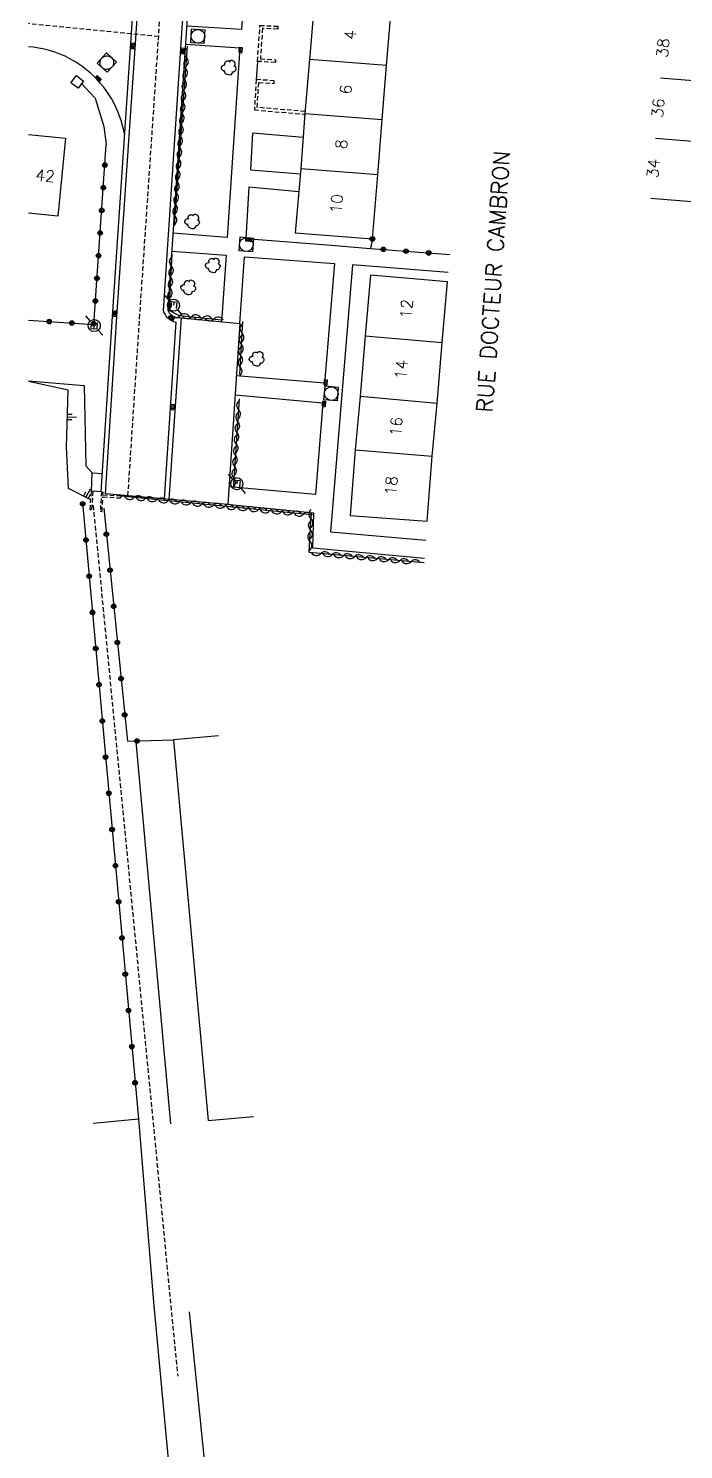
# Model space of a CAD drawing. Header units: millimetres. Extents: x 126000 to 127000, y 153000 to 154000.
# Drawn here: x 126000 to 126072.1, y 153339.1 to 153495.6 of the extents above; entities that cross this region are included whole.
import ezdxf
from ezdxf.enums import TextEntityAlignment as Align

# ---------------------------------------------------------------- set-up
doc = ezdxf.new("R2010")
doc.units = ezdxf.units.MM
doc.linetypes.add('DASHED', pattern=[0.75, 0.5, -0.25])
doc.layers.get('0').update_dxf_attribs({"linetype": 'CONTINUOUS'})
for name, color, linetype in [('W0001', 6, 'DASHED'), ('W0008', 7, 'CONTINUOUS'), ('W0100', 7, 'CONTINUOUS'), ('W0112', 1, 'DASHED'), ('W0211', 2, 'CONTINUOUS'), ('W0300', 7, 'CONTINUOUS'), ('W0310', 3, 'CONTINUOUS'), ('W0322', 7, 'CONTINUOUS'), ('W0334', 7, 'CONTINUOUS'), ('W0400', 7, 'CONTINUOUS'), ('W0420', 7, 'CONTINUOUS'), ('W0471', 7, 'CONTINUOUS'), ('W0989', 7, 'CONTINUOUS'), ('W0991', 7, 'CONTINUOUS'), ('W1102', 7, 'CONTINUOUS')]:
    doc.layers.add(name, color=color, linetype=linetype)
doc.styles.get("Standard").update_dxf_attribs({"font": 'romans.shx', "width": 0.85})

# ---------------------------------------------------------------- blocks, each defined once
blk = doc.blocks.new('T400')
for p, q in [((-0.15, 0.3), (0.15, 0.3)), ((-0.15, -0.25), (-0.15, 0.3)), ((-0.15, 0.15), (0.15, 0.15)), ((-0.15, 0), (0.15, 0)), ((0.15, 0.3), (0.15, -0.25)), ((-0.15, -0.15), (0.15, -0.15)), ((-0.15, -0.25), (-0.15, -0.3)), ((-0.15, -0.3), (0.15, -0.3)), ((0.15, -0.3), (0.15, -0.25))]:
    blk.add_line(p, q)
blk = doc.blocks.new('T300')
for p, q in [((-0.8, 0.51), (-0.86, 0.34)), ((-0.86, 0.34), (-0.86, 0.17)), ((-0.86, 0.17), (-0.74, 0.06)), ((-0.69, 0.63), (-0.8, 0.51)), ((-0.8, -0.06), (-0.74, 0.06)), ((-0.74, 0.06), (-0.69, 0.11)), ((-0.57, 0.69), (-0.69, 0.63)), ((-0.46, 0.69), (-0.57, 0.69)), ((-0.29, 0.63), (-0.46, 0.69)), ((-0.29, 0.63), (-0.17, 0.74)), ((-0.23, 0.57), (-0.29, 0.63)), ((-0.17, 0.74), (-0.06, 0.8)), ((-0.06, 0.8), (0.06, 0.8)), ((0.06, 0.8), (0.23, 0.74)), ((0.23, 0.74), (0.34, 0.63)), ((0.34, 0.63), (0.4, 0.51)), ((0.46, 0.46), (0.34, 0.46)), ((0.4, 0.51), (0.4, 0.46)), ((0.57, 0.4), (0.46, 0.46)), ((0.57, 0.4), (0.69, 0.29)), ((0.69, 0.29), (0.74, 0.17)), ((0.74, 0.06), (0.69, -0.17)), ((0.74, 0.17), (0.74, 0.06)), ((-0.8, -0.17), (-0.8, -0.06)), ((-0.8, -0.23), (-0.8, -0.17)), ((-0.74, -0.34), (-0.8, -0.23)), ((-0.69, -0.4), (-0.74, -0.34)), ((-0.51, -0.46), (-0.69, -0.4)), ((-0.4, -0.46), (-0.51, -0.46)), ((-0.4, -0.46), (-0.34, -0.46)), ((-0.34, -0.46), (-0.34, -0.4)), ((-0.34, -0.51), (-0.34, -0.46)), ((-0.29, -0.63), (-0.34, -0.51)), ((-0.17, -0.74), (-0.29, -0.63)), ((-0.06, -0.8), (-0.17, -0.74)), ((0.06, -0.8), (-0.06, -0.8)), ((0.17, -0.74), (0.06, -0.8)), ((0.23, -0.69), (0.17, -0.74)), ((0.29, -0.46), (0.23, -0.46)), ((0.29, -0.63), (0.23, -0.69)), ((0.46, -0.4), (0.29, -0.46)), ((0.34, -0.51), (0.29, -0.63)), ((0.34, -0.51), (0.34, -0.46)), ((0.57, -0.34), (0.46, -0.4)), ((0.63, -0.29), (0.57, -0.34)), ((0.69, -0.17), (0.63, -0.29))]:
    blk.add_line(p, q)
blk = doc.blocks.new('T420')
for p, q in [((0.75, 0.75), (-0.75, 0.75)), ((-0.75, 0.75), (-0.75, -0.75)), ((0.75, 0.75), (0.75, -0.75)), ((0.75, -0.75), (-0.75, -0.75))]:
    blk.add_line(p, q)
blk.add_ellipse((0, 0), major_axis=(-0.53, 0.53), ratio=1, start_param=3.926991, end_param=10.210176)
blk = doc.blocks.new('T471')
for p, q in [((-0.333334, 0.333334), (-0.333334, -0.333334)), ((-0.333334, 0.333334), (0.333334, 0.333334)), ((-0.333334, 0), (0, 0)), ((0.500001, 0.500001), (1.000002, 1.000002)), ((-0.500001, -0.500001), (-1.000002, -1.000002)), ((-0.333334, -0.333334), (0.333334, -0.333334))]:
    blk.add_line(p, q)
blk.add_ellipse((0, 0), major_axis=(0.471405, 0.471405), ratio=1, start_param=5.4977871438, end_param=11.780972451)
blk = doc.blocks.new('t112o')
at = {"color": 0, "linetype": 'Continuous'}
for p, q in [((-0.5, 0.5), (0.5, 0.5)), ((-0.5, -0.5), (-0.5, 0.5)), ((0.5, 0.5), (0.5, -0.5)), ((0.5, -0.5), (-0.5, -0.5))]:
    blk.add_line(p, q, dxfattribs=at)
blk = doc.blocks.new('t211o')
at = {"color": 0, "linetype": 'Continuous'}
for p, q in [((-0.29, 0.5), (-0.29, 0)), ((0, 1), (0, 0)), ((0.29, 0.5), (0.29, 0))]:
    blk.add_line(p, q, dxfattribs=at)
blk = doc.blocks.new('t310o')
at = {"color": 0, "linetype": 'Continuous'}
for centre, start, end in [((-0.5, 0.38), 216.8699, 323.1304), ((0.5, -0.37), 36.8699, 143.1303)]:
    blk.add_arc(centre, 0.625, start, end, dxfattribs=at)
blk = doc.blocks.new('t322o')
at = {"color": 0, "linetype": 'Continuous'}
for radius in [0.25, 0.15]:
    blk.add_circle((0, 0), radius, dxfattribs=at)

msp = doc.modelspace()

# ---------------------------------------------------------------- linework, layer by layer
at = {"layer": 'W0001'}
msp.add_line((126007.12, 153443.03), (126016.43, 153347.19), dxfattribs=at)
msp.add_lwpolyline([(126010.96, 153444.1), (126012.24, 153463.63), (126014.31, 153494.27), (126015.78, 153516.28), (126017.21, 153537.72), (126019.05, 153565.1, 0.393528)], format="xyb", dxfattribs=at)
msp.add_lwpolyline([(126014.33, 153494.67), (126000, 153496.08)], dxfattribs=at)
at = {"layer": 'W0008'}
msp.add_line((126015.69, 153374.95), (126011.85, 153417.01), dxfattribs=at)
for points in [[(126016.8, 153463.68), (126023.27, 153463.07), (126021.95, 153443.14), (126008.47, 153444.32), (126009.75, 153463.8), (126011.81, 153494.44), (126013.28, 153516.45), (126014.72, 153537.89), (126015.83, 153554.51, 0.393619), (126008.04, 153563.38, -0.00837), (126000, 153564.65)], [(126034.85, 153509.6), (126023.25, 153510.07), (126023.26, 153510.48), (126021.1, 153510.43, 0.30988), (126017.72, 153506.75), (126016.9, 153495.6), (126014.84, 153464.51, 0.282978), (126016.22, 153463.23)], [(126010.6, 153483.87), (126010.2, 153485.4, 0.183771), (126005.1, 153491.92, 0.106682), (126000.54, 153493.48), (126000, 153493.54)]]:
    msp.add_lwpolyline(points, format="xyb", dxfattribs=at)
at = {"layer": 'W0100'}
for points in [[(126032.1, 153505.48), (126031.45, 153498.19), (126030.95, 153492.14), (126030.44, 153486.18), (126029.98, 153480.11), (126029.38, 153473.04), (126037.87, 153472.38), (126038.47, 153479.45), (126038.93, 153485.52), (126039.43, 153491.48), (126039.94, 153497.53), (126040.59, 153504.82)], [(126043.91, 153441.29), (126044.46, 153448.45), (126044.99, 153454.27), (126045.56, 153460.98), (126046.13, 153467.66), (126037.65, 153468.39), (126037.08, 153461.7), (126036.51, 153455.02), (126036.51, 153455.02), (126035.97, 153449.16), (126035.42, 153441.94)]]:
    msp.add_lwpolyline(points, close=True, dxfattribs=at)
for points in [[(126070.65, 153503.31), (126075.63, 153502.91), (126075.1, 153496.31), (126074.56, 153489.71), (126074.03, 153483.07), (126073.49, 153476.43), (126068.51, 153476.83)], [(126000, 153483.87), (126004.09, 153483.46), (126003.22, 153474.89), (126000, 153475.22)]]:
    msp.add_lwpolyline(points, dxfattribs=at)
at = {"layer": 'W0100', "flags": 128}
for points in [[(126020.94, 153417.69), (126015.96, 153417.24), (126019.79, 153375.32), (126024.77, 153375.78), (126024.77, 153375.78)], [(126007.12, 153375.04), (126012.1, 153375.49), (126013.78, 153355.32)]]:
    msp.add_lwpolyline(points, dxfattribs=at)
at = {"layer": 'W0112'}
for points in [[(126027.19, 153491.81), (126025.22, 153491.93), (126025.49, 153495.89), (126027.46, 153495.79), (126027.45, 153495.49), (126025.77, 153495.57), (126025.54, 153492.21), (126027.21, 153492.11)], [(126006.8, 153442.57), (126006.93, 153444.6), (126007.08, 153444.6), (126006.96, 153442.57)]]:
    msp.add_lwpolyline(points, close=True, dxfattribs=at)
for points in [[(126030.46, 153486.41), (126025.19, 153486.86), (126025.35, 153489.6), (126027.05, 153489.5), (126027.07, 153489.8), (126025.07, 153489.92), (126024.88, 153486.58), (126030.44, 153486.11)], [(126008.04, 153444.54), (126007.91, 153442.39), (126008.1, 153442.38), (126008.2, 153443.98), (126010.19, 153443.86), (126010.2, 153444.05), (126008.2, 153444.17), (126008.23, 153444.52)]]:
    msp.add_lwpolyline(points, dxfattribs=at)
at = {"layer": 'W0211'}
for points in [[(126000, 153456.77), (126006.12, 153456.25), (126006.32, 153447.4), (126007.02, 153446.61)], [(126006.87, 153443.67), (126004.43, 153444.91), (126004.19, 153449.49), (126004.37, 153455.72), (126000, 153456.7)]]:
    msp.add_lwpolyline(points, dxfattribs=at)
at = {"layer": 'W0310'}
for points in [[(126017.48, 153493.62), (126016.04, 153473.86)], [(126015.8, 153470.65), (126015.47, 153464.53), (126016.6, 153463.94), (126021.26, 153463.49)], [(126023.58, 153463.28), (126023.24, 153457.44)], [(126023.21, 153454.79), (126022.56, 153445.43)], [(126043.57, 153436.71), (126030.92, 153437.84), (126031.12, 153441.99), (126010.2, 153444.05)]]:
    msp.add_lwpolyline(points, dxfattribs=at)
at = {"layer": 'W0322'}
msp.add_line((126005.96, 153443.32), (126012.1, 153375.49), dxfattribs=at)
for points in [[(126000, 153463.43), (126007.19, 153462.97), (126008.57, 153482.77)], [(126037.87, 153472.38), (126037.65, 153471.34), (126046.39, 153470.66)]]:
    msp.add_lwpolyline(points, dxfattribs=at)
at = {"layer": 'W0322', "flags": 128}
msp.add_lwpolyline([(126008.29, 153442.74), (126010.9, 153417.07), (126015.96, 153417.24), (126015.96, 153417.24)], dxfattribs=at)
at = {"layer": 'W0334'}
msp.add_line((126013.78, 153355.32), (126015.62, 153335.39), dxfattribs=at)
for points in [[(126007.99, 153444.54), (126009.25, 153463.83), (126011.32, 153494.47), (126012.78, 153516.48), (126013, 153519.77), (126014.22, 153537.92), (126015.33, 153554.54, 0.393642), (126007.98, 153562.88, -0.00829), (126000, 153564.14)], [(126023.25, 153510.07), (126021.16, 153509.93, 0.305317), (126018.22, 153506.69), (126017.39, 153495.57), (126015.35, 153464.56, 0.266688), (126016.32, 153463.72), (126016.8, 153463.68), (126015.44, 153443.71)]]:
    msp.add_lwpolyline(points, format="xyb", dxfattribs=at)
for points in [[(126024.4, 153510.02), (126023.45, 153495.44), (126017.41, 153495.82)], [(126017.28, 153493.82), (126023.27, 153493.41), (126021.89, 153472.54), (126015.91, 153473.02)], [(126025.22, 153491.93), (126025.07, 153489.92)], [(126005.81, 153489.53), (126007.35, 153487.87), (126008.3, 153484.76), (126008.57, 153482.77)], [(126030.24, 153483.53), (126024.68, 153484.02), (126024.44, 153479.99), (126029.94, 153479.56)], [(126029.77, 153477.58), (126024.27, 153478.06), (126023.92, 153472.41), (126033.33, 153471.68), (126037.65, 153471.34)], [(126015.78, 153471.05), (126021.78, 153470.58), (126021.27, 153463.26)], [(126023.27, 153463.07), (126023.78, 153470.42), (126033.69, 153469.66), (126032.58, 153456.49), (126022.89, 153457.32)], [(126046.22, 153468.68), (126035.66, 153469.51), (126033.26, 153440.12), (126043.76, 153439.22)], [(126016.22, 153463.23), (126014.95, 153443.75)], [(126022.75, 153455.23), (126032.4, 153454.35), (126031.59, 153444.23), (126022.08, 153445.1)], [(126006.93, 153444.6), (126007.02, 153446.61), (126008.12, 153446.55)], [(126008.04, 153444.54), (126007.08, 153444.6)], [(126043.6, 153437.18), (126031.3, 153438.33), (126031.42, 153442.2), (126022.19, 153443.11)]]:
    msp.add_lwpolyline(points, dxfattribs=at)
msp.add_polyline3d([(126050.48, 153323.24, 0), (126053.38, 153328.47, 0), (126053.48, 153328.7, 0), (126053.51, 153328.96, 0), (126053.52, 153329.21, 0), (126053.53, 153329.45, 0), (126053.55, 153329.71, 0), (126053.55, 153329.97, 0), (126053.54, 153330.22, 0), (126053.52, 153330.48, 0), (126053.49, 153330.72, 0), (126053.45, 153330.97, 0), (126053.4, 153331.21, 0), (126053.34, 153331.45, 0), (126052.36, 153335.03, 0), (126051.24, 153334.91, 0), (126052.08, 153332.05, 0), (126021.72, 153323.1, 0), (126019.7, 153334.68, 0), (126017.72, 153354.26, 0)], dxfattribs=at)
at = {"layer": 'W1102'}
for p, q in [((126069.58, 153490.12), (126074.56, 153489.71)), ((126069.04, 153483.47), (126074.03, 153483.07))]:
    msp.add_line(p, q, dxfattribs=at)
at = {"layer": 'W1102', "flags": 128}
for points in [[(126039.43, 153491.48), (126030.95, 153492.14)], [(126030.44, 153486.18), (126038.93, 153485.52)], [(126038.47, 153479.45), (126029.98, 153480.11)], [(126037.08, 153461.7), (126045.56, 153460.98)], [(126044.99, 153454.27), (126036.51, 153455.02)], [(126035.97, 153449.16), (126044.46, 153448.45)]]:
    msp.add_lwpolyline(points, dxfattribs=at)

# ---------------------------------------------------------------- block references
at = {"layer": 'W0112', "rotation": 143.2326331753783}
msp.add_blockref('t112o', (126005.38, 153489.66), dxfattribs=at)
at = {"layer": 'W0211'}
for p, rotation in [((126004.29, 153452.76), 268.2820650394445), ((126006.33, 153443.94), 333.1939835324279)]:
    msp.add_blockref('t211o', p, dxfattribs=dict(at, rotation=rotation))
at = {"layer": 'W0300'}
for p, rotation in [((126022.04, 153491.17), 266.2572915941537), ((126018.02, 153474.24), 265.8312550630421), ((126020.29, 153469.41), 265.8312550630421), ((126017.59, 153466.98), 265.8312550630421), ((126025.12, 153459.11), 266.6986707279422)]:
    msp.add_blockref('T300', p, dxfattribs=dict(at, rotation=rotation))
at = {"layer": 'W0310'}
for p, rotation in [((126017.39, 153492.37), 265.8312550630421), ((126017.3, 153491.13), 265.8312550630421), ((126017.2, 153489.88), 265.8312550630421), ((126017.02, 153487.39), 265.8312550630421), ((126017.11, 153488.63), 265.8312550630421), ((126016.93, 153486.14), 265.8312550630421), ((126016.84, 153484.89), 265.8312550630421), ((126016.75, 153483.64), 265.8312550630421), ((126016.57, 153481.15), 265.8312550630421), ((126016.66, 153482.4), 265.8312550630421), ((126016.48, 153479.9), 265.8312550630421), ((126016.39, 153478.66), 265.8312550630421), ((126016.3, 153477.41), 265.8312550630421), ((126016.11, 153474.92), 265.8312550630421), ((126016.2, 153476.16), 265.8312550630421), ((126015.73, 153469.4), 266.9254038713283), ((126015.66, 153468.15), 266.9254038713283), ((126015.53, 153465.65), 266.9254038713283), ((126015.6, 153466.9), 266.9254038713283), ((126016.7, 153463.93), 354.4397289418469), ((126017.95, 153463.81), 354.4397289418469), ((126019.19, 153463.69), 354.4397289418469), ((126020.43, 153463.57), 354.4397289418469), ((126023.43, 153460.78), 266.6986707279422), ((126023.5, 153462.03), 266.6986707279422), ((126023.36, 153459.54), 266.6986707279422), ((126023.29, 153458.29), 266.6986707279422), ((126023.13, 153453.55), 265.9822368556402), ((126023.04, 153452.3), 265.9822368556402), ((126022.95, 153451.05), 265.9822368556402), ((126022.78, 153448.56), 265.9822368556402), ((126022.86, 153449.81), 265.9822368556402), ((126022.69, 153447.31), 265.9822368556402), ((126022.6, 153446.07), 265.9822368556402), ((126011.62, 153443.91), 174.3826938011819), ((126012.86, 153443.79), 174.3826938011819), ((126014.1, 153443.66), 174.3826938011819), ((126015.35, 153443.54), 174.3826938011819), ((126016.59, 153443.42), 174.3826938011819), ((126017.84, 153443.3), 174.3826938011819), ((126019.08, 153443.17), 174.3826938011819), ((126020.32, 153443.05), 174.3826938011819), ((126021.57, 153442.93), 174.3826938011819), ((126022.81, 153442.81), 174.3826938011819), ((126024.06, 153442.68), 174.3826938011819), ((126025.3, 153442.56), 174.3826938011819), ((126026.54, 153442.44), 174.3826938011819), ((126027.79, 153442.32), 174.3826938011819), ((126029.03, 153442.2), 174.3826938011819), ((126030.28, 153442.07), 174.3826938011819), ((126031.1, 153441.59), 87.25749947984387), ((126030.98, 153439.09), 87.25749947984387), ((126031.04, 153440.34), 87.25749947984387), ((126032.16, 153437.73), 174.9259226491619), ((126033.41, 153437.62), 174.9259226491619), ((126034.65, 153437.5), 174.9259226491619), ((126035.9, 153437.39), 174.9259226491619), ((126037.14, 153437.28), 174.9259226491619), ((126038.39, 153437.17), 174.9259226491619), ((126039.63, 153437.06), 174.9259226491619), ((126040.88, 153436.95), 174.9259226491619), ((126042.12, 153436.84), 174.9259226491619)]:
    msp.add_blockref('t310o', p, dxfattribs=dict(at, rotation=rotation))
at = {"layer": 'W0322'}
for p, rotation in [((126008.41, 153480.51), 86.00231032499289), ((126008.24, 153478.02), 86.00231032499289), ((126008.07, 153475.52), 86.00231032499289), ((126007.89, 153473.03), 86.00231032499289), ((126037.87, 153472.38), 258.2564939890525), ((126039.08, 153471.23), 355.5692151420989), ((126041.57, 153471.03), 355.5692151420989), ((126007.72, 153470.54), 86.00231032499289), ((126044.06, 153470.84), 355.5692151420989), ((126007.54, 153468.04), 86.00231032499289), ((126007.37, 153465.55), 86.00231032499289), ((126002.29, 153463.28), 356.3590583247139), ((126004.78, 153463.12), 356.3590583247139), ((126007.19, 153463.05), 86.00231032499289), ((126005.97, 153443.21), 275.1757531103067), ((126008.58, 153439.88), 275.8084119038198), ((126006.33, 153439.23), 275.1757531103067), ((126006.69, 153435.25), 275.1757531103067), ((126008.98, 153435.91), 275.8084119038198), ((126009.39, 153431.93), 275.8084119038198), ((126007.05, 153431.26), 275.1757531103067), ((126007.41, 153427.28), 275.1757531103067), ((126009.79, 153427.95), 275.8084119038198), ((126010.2, 153423.97), 275.8084119038198), ((126007.77, 153423.3), 275.1757531103067), ((126008.13, 153419.31), 275.1757531103067), ((126010.6, 153419.99), 275.8084119038198), ((126011.96, 153417.1), 1.887939575803198), ((126008.49, 153415.33), 275.1757531103067), ((126008.85, 153411.35), 275.1757531103067), ((126009.21, 153407.36), 275.1757531103067), ((126009.58, 153403.38), 275.1757531103067), ((126009.94, 153399.39), 275.1757531103067), ((126010.3, 153395.41), 275.1757531103067), ((126010.66, 153391.43), 275.1757531103067), ((126011.02, 153387.44), 275.1757531103067), ((126011.38, 153383.46), 275.1757531103067), ((126011.74, 153379.48), 275.1757531103067)]:
    msp.add_blockref('t322o', p, dxfattribs=dict(at, rotation=rotation))
at = {"layer": 'W0400'}
for p, rotation in [((126011.52, 153493.61), 176.1379292107569), ((126016.97, 153493.09), 355.7663048179359), ((126023.37, 153493.18), 356.2572915941537), ((126007.7, 153490.07), 227.6046780334689), ((126024.23, 153472.25), 85.45390821235287), ((126009.53, 153464.13), 176.2621898198169), ((126015.74, 153463.69), 63.48484374127492), ((126032.72, 153456.58), 355.2008976120516), ((126015.86, 153453.88), 356.100533095118), ((126032.54, 153454.22), 355.2008976120516)]:
    msp.add_blockref('T400', p, dxfattribs=dict(at, rotation=rotation))
at = {"layer": 'W0420'}
for p, rotation in [((126018.66, 153494.68), 266.2572915941537), ((126008.63, 153491.79), 137.6046780334689), ((126023.98, 153471.75), 355.4539082123529), ((126033.34, 153455.35), 265.2008976120515)]:
    msp.add_blockref('T420', p, dxfattribs=dict(at, rotation=rotation))
at = {"layer": 'W0471'}
for p, rotation in [((126015.97, 153465.08), 265.8312550630421), ((126007.25, 153462.84), 86.26218981981691), ((126022.94, 153445.43), 265.9822368556402)]:
    msp.add_blockref('T471', p, dxfattribs=dict(at, rotation=rotation))

# ---------------------------------------------------------------- texts
at = {"layer": 'W0989'}
msp.add_text('RUE DOCTEUR CAMBRON', height=1.75, rotation=86.1614, dxfattribs=at).set_placement((126051.16, 153467.68), align=Align.MIDDLE)
at = {"layer": 'W0991'}
for s, rotation, p in [('4', 85.053, (126035.44, 153494.83)), ('38', 85.1547, (126069.85, 153493.41)), ('6', 85.053, (126034.94, 153488.83)), ('36', 85.1547, (126069.31, 153486.79)), ('8', 85.053, (126034.46, 153482.81)), ('34', 85.1547, (126068.78, 153480.15)), ('42', 354.2433, (126001.85, 153479.34)), ('10', 85.053, (126033.92, 153476.25)), ('12', 85.053, (126041.61, 153464.68)), ('14', 85.053, (126041.04, 153458)), ('16', 85.053, (126040.48, 153451.73)), ('18', 85.053, (126039.94, 153445.21))]:
    msp.add_text(s, height=1.25, rotation=rotation, dxfattribs=at).set_placement(p, align=Align.MIDDLE)

doc.saveas('drawing.dxf')
